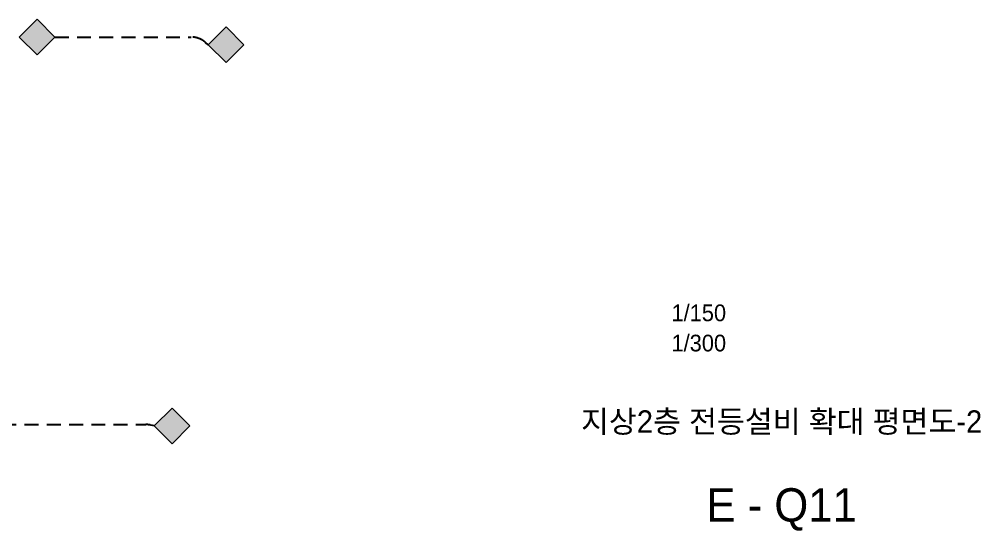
# Model space of a CAD drawing. Header units: millimetres. Extents: x 86947 to 500447, y -530175 to 1059536.
# Drawn here: x 474507 to 500447, y -161552 to -147757 of the extents above; entities that cross this region are included whole.
import ezdxf
from ezdxf.enums import TextEntityAlignment as Align

# ---------------------------------------------------------------- set-up
doc = ezdxf.new("R2010")
doc.units = ezdxf.units.MM
doc.header["$LTSCALE"] = 150
doc.linetypes.add('D2', pattern=[6.5, 2.5, -1.5, 2.5])
for name, color, linetype in [('-----22 Embeded in Floor', 4, 'D2'), ('-----41 Drawing Title', 2, 'Continuous'), ('-----42 Drawing Number', 2, 'Continuous'), ('-----43 Drawing Scale', 3, 'Continuous')]:
    doc.layers.add(name, color=color, linetype=linetype)
doc.layers.add('조경설비', color=9, linetype='Continuous', lineweight=0)
doc.styles.add('ELEC', font='')
doc.styles.get('ELEC').set_extended_font_data('Dotum')

# ---------------------------------------------------------------- blocks, each defined once
blk = doc.blocks.new('잔디조명')
blk.add_hatch(color=51).paths.add_polyline_path([(225724, 108050), (225244, 108530), (224764, 108050), (225244, 107570)])
at = {"color": 8}
for p, q in [((225244, 108530), (224764, 108050)), ((225724, 108050), (225244, 108530)), ((224764, 108050), (225244, 107570)), ((225244, 107570), (225724, 108050))]:
    blk.add_line(p, q, dxfattribs=at)
blk.add_lwpolyline([(225724, 108050), (225244, 108530), (224764, 108050), (225244, 107570)], close=True, dxfattribs=at)
blk = doc.blocks.new('비컨조명')
blk.add_hatch(color=240).paths.add_polyline_path([(234880, 112270), (234400, 112750), (233920, 112270), (234400, 111790)])
at = {"color": 8}
for p, q in [((234400, 112750), (233920, 112270)), ((233920, 112270), (234400, 111790)), ((234400, 111790), (234880, 112270))]:
    blk.add_line(p, q, dxfattribs=at)
at = {"color": 240}
blk.add_line((234880, 112270), (234400, 112750), dxfattribs=at)
blk.add_lwpolyline([(234880, 112270), (234400, 112750), (233920, 112270), (234400, 111790)], close=True, dxfattribs=at)

msp = doc.modelspace()

# ---------------------------------------------------------------- linework, layer by layer
at = {"layer": '-----22 Embeded in Floor'}
for p, q in [((475467, -148237), (479141, -148237)), ((479607, -148445), (479532, -148382)), ((470452, -158688), (477922, -158688)), ((478152, -158724), (478052, -158702))]:
    msp.add_line(p, q, dxfattribs=at)
for centre, start in [((479141, -148837), 49.3323), ((477922, -159288), 77.5175)]:
    msp.add_arc(centre, 600, start, 90, dxfattribs=at)

# ---------------------------------------------------------------- block references
at = {"layer": '조경설비'}
for name, p in [('비컨조명', (240587, -260507)), ('잔디조명', (254842, -256495)), ('잔디조명', (253387, -266774))]:
    msp.add_blockref(name, p, dxfattribs=at)

# ---------------------------------------------------------------- texts
at = {"layer": '-----41 Drawing Title', "style": 'ELEC'}
msp.add_text('지상2층 전등설비 확대 평면도-2', height=600, dxfattribs=at).set_placement((495075, -158605), align=Align.MIDDLE_CENTER)
at = {"layer": '-----42 Drawing Number', "style": 'ELEC'}
msp.add_text('E - Q11', height=900, dxfattribs=at).set_placement((495075, -160855), align=Align.MIDDLE_CENTER)
at = {"layer": '-----43 Drawing Scale', "style": 'ELEC'}
for s, p in [('1/150', (492840, -155675)), ('1/300', (492840, -156490))]:
    msp.add_text(s, height=450, dxfattribs=at).set_placement(p, align=Align.MIDDLE_CENTER)

doc.saveas('drawing.dxf')
